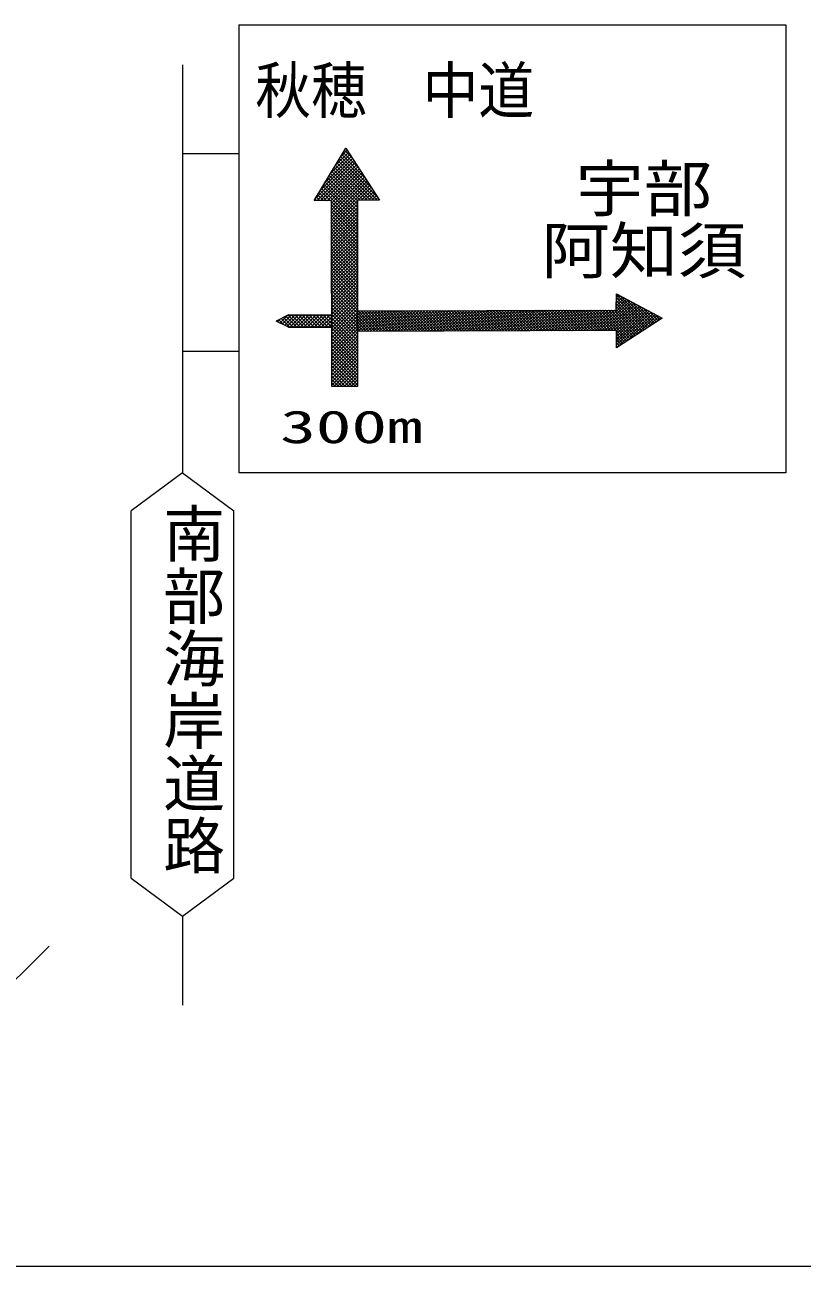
# Model space of a CAD drawing. Units: millimetres, scale not verified. Extents: x 40000 to 680000, y 20000 to 380000.
# Drawn here: x 331509 to 362857, y 205000 to 255065 of the extents above; entities that cross this region are included whole.
import ezdxf
from ezdxf.enums import TextEntityAlignment as Align

# ---------------------------------------------------------------- set-up
doc = ezdxf.new("R2010")
doc.units = ezdxf.units.MM
doc.header["$LTSCALE"] = 1000
for name, color, linetype, lineweight in [('M-BGD', 7, 'Continuous', 13), ('M-STR-STRC', 7, 'Continuous', 13), ('M-TTL-BAND', 7, 'Continuous', 13)]:
    doc.layers.add(name, color=color, linetype=linetype, lineweight=lineweight)
doc.styles.add('@ＭＳ ゴシック', font='')
doc.styles.add('ＭＳ ゴシック', font='')
doc.styles.get('@ＭＳ ゴシック').set_extended_font_data('@MS Gothic')
doc.styles.get('ＭＳ ゴシック').set_extended_font_data('MS Gothic')

msp = doc.modelspace()

# ---------------------------------------------------------------- linework, layer by layer
at = {"layer": 'M-BGD'}
msp.add_lwpolyline([(252676, 216122), (257893, 210694), (260186, 210694), (260186, 208144), (262619, 208144), (262619, 210694), (304881, 210694), (304881, 211962), (306214, 211962), (306214, 210628), (320141, 210628), (320141, 208347), (322738, 208347), (322738, 210593), (325125, 210593), (332489, 217904)], dxfattribs=at)
at = {"layer": 'M-STR-STRC'}
for p, q in [((340136, 255065), (340136, 236998)), ((337862, 253452), (337862, 236998)), ((337862, 249874), (340136, 249874)), ((343822, 249052), (344615, 249838)), ((344029, 249393), (344561, 249921)), ((344235, 249734), (344508, 250004)), ((345224, 248900), (344297, 249835)), ((344966, 249298), (344348, 249921)), ((344708, 249695), (344400, 250006)), ((344442, 250075), (344454, 250087)), ((343202, 248028), (344777, 249589)), ((343293, 247982), (344830, 249506)), ((343409, 248370), (344723, 249672)), ((343427, 247979), (344884, 249423)), ((343562, 247976), (344938, 249341)), ((343616, 248711), (344669, 249755)), ((345445, 247990), (344038, 249409)), ((345581, 247990), (344090, 249494)), ((345718, 247989), (344142, 249579)), ((345739, 248105), (344193, 249665)), ((345481, 248503), (344245, 249750)), ((343696, 247973), (344992, 249258)), ((344922, 247693), (343728, 248897)), ((344922, 247830), (343780, 248982)), ((343831, 247970), (345046, 249175)), ((344922, 247968), (343832, 249067)), ((345034, 247992), (343883, 249153)), ((343883, 247885), (345099, 249092)), ((343883, 247749), (345153, 249009)), ((343883, 247613), (345207, 248926)), ((343883, 247477), (345261, 248843)), ((345171, 247991), (343935, 249238)), ((345308, 247991), (343987, 249323)), ((343829, 247970), (343418, 248385)), ((344923, 247005), (343470, 248470)), ((344922, 247143), (343522, 248555)), ((344922, 247280), (343573, 248641)), ((344922, 247418), (343625, 248726)), ((344922, 247555), (343677, 248811)), ((343883, 247341), (345315, 248760)), ((343883, 247205), (345368, 248677)), ((343883, 247068), (345422, 248594)), ((344953, 247992), (345476, 248511)), ((345089, 247992), (345530, 248428)), ((345226, 247991), (345584, 248345)), ((343272, 247982), (343212, 248044)), ((343412, 247979), (343263, 248129)), ((343551, 247976), (343315, 248214)), ((343690, 247973), (343367, 248300)), ((344923, 246868), (343883, 247916)), ((343884, 246932), (344922, 247962)), ((343884, 246796), (344922, 247826)), ((345363, 247991), (345637, 248262)), ((345500, 247990), (345691, 248180)), ((345637, 247989), (345745, 248097)), ((345774, 247989), (345799, 248014)), ((344923, 246730), (343883, 247779)), ((344923, 246593), (343883, 247641)), ((344923, 246455), (343883, 247504)), ((344923, 246318), (343883, 247366)), ((343884, 246660), (344922, 247690)), ((343884, 246524), (344922, 247553)), ((343884, 246388), (344922, 247417)), ((344923, 246180), (343883, 247229)), ((344923, 246042), (343883, 247091)), ((343884, 246252), (344922, 247281)), ((343884, 246115), (344922, 247145)), ((343884, 245979), (344923, 247009)), ((344923, 245905), (343884, 246954)), ((343885, 245843), (344923, 246872)), ((344923, 245767), (343884, 246816)), ((344923, 245630), (343884, 246678)), ((344923, 245492), (343884, 246541)), ((344923, 245355), (343884, 246403)), ((343885, 245707), (344923, 246736)), ((343885, 245571), (344923, 246600)), ((343885, 245435), (344923, 246464)), ((343885, 245299), (344923, 246328)), ((344924, 245217), (343884, 246266)), ((344924, 245080), (343884, 246128)), ((344924, 244942), (343884, 245991)), ((343885, 245163), (344923, 246191)), ((343885, 245026), (344923, 246055)), ((344924, 244805), (343885, 245853)), ((343886, 244890), (344923, 245919)), ((344924, 244667), (343885, 245715)), ((344924, 244530), (343885, 245578)), ((344924, 244392), (343885, 245440)), ((343886, 244754), (344923, 245783)), ((343886, 244618), (344923, 245647)), ((343886, 244482), (344923, 245510)), ((343886, 244346), (344923, 245374)), ((344924, 244255), (343885, 245303)), ((344924, 244117), (343885, 245165)), ((344924, 243980), (343885, 245028)), ((343886, 244210), (344924, 245238)), ((343886, 244073), (344924, 245102)), ((343886, 243937), (344924, 244966)), ((344924, 243842), (343886, 244890)), ((343887, 243801), (344924, 244829)), ((344924, 243705), (343886, 244752)), ((344924, 243567), (343886, 244615)), ((344925, 243430), (343886, 244477)), ((344925, 243292), (343886, 244340)), ((343887, 243665), (344924, 244693)), ((343887, 243529), (344924, 244557)), ((343887, 243393), (344924, 244421)), ((344925, 243155), (343886, 244202)), ((344925, 243017), (343886, 244065)), ((343887, 243257), (344924, 244285)), ((343887, 243120), (344924, 244148)), ((343887, 242984), (344924, 244012)), ((344925, 242880), (343887, 243927)), ((343888, 242848), (344924, 243876)), ((354537, 242734), (355843, 243962)), ((354658, 242734), (355921, 243921)), ((354779, 242734), (355998, 243880)), ((354901, 242735), (356075, 243839)), ((355362, 243964), (355534, 244126)), ((355362, 243850), (355612, 244085)), ((355362, 243737), (355689, 244044)), ((355362, 243623), (355766, 244003)), ((355362, 243946), (356479, 242759)), ((355362, 243826), (356409, 242713)), ((355363, 244192), (355380, 244208)), ((355363, 244188), (356620, 242851)), ((355363, 244078), (355457, 244167)), ((355363, 244067), (356550, 242805)), ((355535, 244126), (356691, 242896)), ((355761, 244005), (356761, 242942)), ((355988, 243885), (356832, 242988)), ((342144, 243366), (341644, 243116)), ((341798, 243039), (342105, 243346)), ((341892, 242992), (342266, 243366)), ((341987, 242945), (342408, 243366)), ((342081, 242898), (342549, 243366)), ((342615, 242866), (342125, 243356)), ((342144, 243366), (343887, 243366)), ((342190, 242866), (342690, 243366)), ((342756, 242866), (342256, 243366)), ((342332, 242866), (342832, 243366)), ((342898, 242866), (342398, 243366)), ((342473, 242866), (342973, 243366)), ((343039, 242866), (342539, 243366)), ((342615, 242866), (343115, 243366)), ((343180, 242866), (342680, 243366)), ((342756, 242866), (343256, 243366)), ((343322, 242866), (342822, 243366)), ((342898, 242866), (343398, 243366)), ((343463, 242866), (342963, 243366)), ((343039, 242866), (343539, 243366)), ((343605, 242866), (343105, 243366)), ((343180, 242866), (343680, 243366)), ((343746, 242866), (343246, 243366)), ((343322, 242866), (343822, 243366)), ((343888, 242866), (343388, 243366)), ((343887, 243007), (343529, 243366)), ((343887, 243149), (343670, 243366)), ((343887, 243291), (343812, 243366)), ((344925, 242742), (343887, 243790)), ((344925, 242605), (343887, 243652)), ((344925, 242467), (343887, 243514)), ((344925, 242330), (343887, 243377)), ((343888, 242712), (344924, 243740)), ((343888, 242576), (344924, 243604)), ((343888, 242440), (344924, 243468)), ((343888, 242304), (344925, 243331)), ((344925, 243014), (345475, 243532)), ((344925, 242900), (345596, 243532)), ((344925, 242787), (345718, 243532)), ((344925, 243355), (345112, 243531)), ((344925, 243241), (345233, 243531)), ((344925, 243128), (345354, 243531)), ((344925, 243468), (344990, 243530)), ((344925, 243445), (345621, 242704)), ((344925, 243324), (345508, 242704)), ((344955, 242702), (345839, 243533)), ((344958, 243530), (345734, 242704)), ((345071, 243530), (345848, 242705)), ((345077, 242702), (345960, 243533)), ((345185, 243531), (345961, 242705)), ((345198, 242703), (346081, 243533)), ((345298, 243531), (346074, 242706)), ((345319, 242703), (346203, 243534)), ((345411, 243531), (346187, 242706)), ((345440, 242703), (346324, 243534)), ((345525, 243532), (346301, 242706)), ((345562, 242704), (346445, 243534)), ((345638, 243532), (346414, 242707)), ((345683, 242704), (346566, 243535)), ((345751, 243532), (346527, 242707)), ((345804, 242705), (346688, 243535)), ((345865, 243533), (346641, 242707)), ((345926, 242705), (346809, 243535)), ((345978, 243533), (346754, 242708)), ((346047, 242705), (346930, 243536)), ((346091, 243533), (346867, 242708)), ((346168, 242706), (347051, 243536)), ((346205, 243534), (346980, 242709)), ((346289, 242706), (347172, 243537)), ((346318, 243534), (347094, 242709)), ((346411, 242707), (347294, 243537)), ((346431, 243534), (347207, 242709)), ((346532, 242707), (347415, 243537)), ((346545, 243535), (347320, 242710)), ((346653, 242707), (347536, 243538)), ((346658, 243535), (347434, 242710)), ((346771, 243535), (347547, 242710)), ((346775, 242708), (347657, 243538)), ((346885, 243536), (347660, 242711)), ((346896, 242708), (347779, 243538)), ((346998, 243536), (347773, 242711)), ((347017, 242709), (347900, 243539)), ((347111, 243536), (347887, 242712)), ((347138, 242709), (348021, 243539)), ((347225, 243537), (348000, 242712)), ((347260, 242709), (348142, 243539)), ((347338, 243537), (348113, 242712)), ((347381, 242710), (348264, 243540)), ((347451, 243537), (348227, 242713)), ((347502, 242710), (348385, 243540)), ((347565, 243538), (348340, 242713)), ((347624, 242711), (348506, 243540)), ((347678, 243538), (348453, 242713)), ((347745, 242711), (348627, 243541)), ((347791, 243538), (348567, 242714)), ((347866, 242711), (348748, 243541)), ((347905, 243539), (348680, 242714)), ((347987, 242712), (348870, 243541)), ((348018, 243539), (348793, 242715)), ((348109, 242712), (348991, 243542)), ((348131, 243539), (348906, 242715)), ((348230, 242713), (349112, 243542)), ((348245, 243540), (349020, 242715)), ((348351, 242713), (349233, 243542)), ((348358, 243540), (349133, 242716)), ((348471, 243540), (349246, 242716)), ((348473, 242713), (349355, 243543)), ((348585, 243541), (349360, 242716)), ((348594, 242714), (349476, 243543)), ((348698, 243541), (349473, 242717)), ((348715, 242714), (349597, 243544)), ((348811, 243541), (349586, 242717)), ((348836, 242715), (349718, 243544)), ((348925, 243542), (349699, 242718)), ((348958, 242715), (349840, 243544)), ((349038, 243542), (349813, 242718)), ((349079, 242715), (349961, 243545)), ((349151, 243542), (349926, 242718)), ((349200, 242716), (350082, 243545)), ((349265, 243543), (350039, 242719)), ((349322, 242716), (350203, 243545)), ((349378, 243543), (350153, 242719)), ((349443, 242717), (350324, 243546)), ((349491, 243543), (350266, 242719)), ((349564, 242717), (350446, 243546)), ((349605, 243544), (350379, 242720)), ((349685, 242717), (350567, 243546)), ((349718, 243544), (350492, 242720)), ((349807, 242718), (350688, 243547)), ((349831, 243544), (350606, 242721)), ((349928, 242718), (350809, 243547)), ((349945, 243545), (350719, 242721)), ((350049, 242719), (350931, 243547)), ((350058, 243545), (350832, 242721)), ((350171, 242719), (351052, 243548)), ((350171, 243545), (350946, 242722)), ((350285, 243545), (351059, 242722)), ((350292, 242719), (351173, 243548)), ((350398, 243546), (351172, 242722)), ((350413, 242720), (351294, 243548)), ((350511, 243546), (351285, 242723)), ((350534, 242720), (351415, 243549)), ((350625, 243546), (351399, 242723)), ((350656, 242721), (351537, 243549)), ((350738, 243547), (351512, 242724)), ((350777, 242721), (351658, 243549)), ((350851, 243547), (351625, 242724)), ((350898, 242721), (351779, 243550)), ((350965, 243547), (351739, 242724)), ((351020, 242722), (351900, 243550)), ((351078, 243548), (351852, 242725)), ((351141, 242722), (352022, 243550)), ((351191, 243548), (351965, 242725)), ((351262, 242723), (352143, 243551)), ((351305, 243548), (352078, 242725)), ((351383, 242723), (352264, 243551)), ((351418, 243549), (352192, 242726)), ((351505, 242724), (352385, 243552)), ((351531, 243549), (352305, 242726)), ((351626, 242724), (352507, 243552)), ((351645, 243549), (352418, 242727)), ((351747, 242724), (352628, 243552)), ((351758, 243550), (352532, 242727)), ((351869, 242725), (352749, 243553)), ((351871, 243550), (352645, 242727)), ((351985, 243550), (352758, 242728)), ((351990, 242725), (352870, 243553)), ((352098, 243551), (352871, 242728)), ((352111, 242726), (352991, 243553)), ((352211, 243551), (352985, 242728)), ((352232, 242726), (353113, 243554)), ((352325, 243551), (353098, 242729)), ((352354, 242726), (353234, 243554)), ((352438, 243552), (353211, 242729)), ((352475, 242727), (353355, 243554)), ((352551, 243552), (353325, 242730)), ((352596, 242727), (353476, 243555)), ((352665, 243552), (353438, 242730)), ((352718, 242728), (353598, 243555)), ((352778, 243553), (353551, 242730)), ((352839, 242728), (353719, 243555)), ((352891, 243553), (353664, 242731)), ((352960, 242728), (353840, 243556)), ((353005, 243553), (353778, 242731)), ((353081, 242729), (353961, 243556)), ((353118, 243554), (353891, 242731)), ((353203, 242729), (354083, 243556)), ((353231, 243554), (354004, 242732)), ((353324, 242730), (354204, 243557)), ((353345, 243554), (354118, 242732)), ((353445, 242730), (354325, 243557)), ((353458, 243555), (354231, 242733)), ((353567, 242730), (354446, 243557)), ((353571, 243555), (354344, 242733)), ((353685, 243555), (354458, 242733)), ((353688, 242731), (354567, 243558)), ((353798, 243556), (354571, 242734)), ((353809, 242731), (354689, 243558)), ((353911, 243556), (354684, 242734)), ((353930, 242732), (354810, 243559)), ((354025, 243556), (354797, 242734)), ((354052, 242732), (354931, 243559)), ((354138, 243557), (354911, 242735)), ((354173, 242732), (355052, 243559)), ((354251, 243557), (355024, 242735)), ((354294, 242733), (355174, 243560)), ((354365, 243557), (355137, 242736)), ((354415, 242733), (355295, 243560)), ((354478, 243558), (355251, 242736)), ((354591, 243558), (355364, 242736)), ((354705, 243558), (355845, 242346)), ((354818, 243559), (355915, 242392)), ((354931, 243559), (355986, 242438)), ((355022, 242735), (356152, 243798)), ((355045, 243559), (356056, 242484)), ((355143, 242736), (356230, 243757)), ((355158, 243560), (356127, 242529)), ((355264, 242736), (356307, 243716)), ((355271, 243560), (356197, 242575)), ((355361, 243585), (356268, 242621)), ((355362, 243705), (356338, 242667)), ((355365, 242717), (356384, 243675)), ((355366, 242604), (356461, 243634)), ((355367, 242492), (356538, 243593)), ((355368, 242379), (356616, 243552)), ((355370, 242267), (356693, 243511)), ((355371, 242154), (356770, 243470)), ((355372, 242042), (356847, 243429)), ((355754, 242287), (356925, 243388)), ((356146, 242542), (357002, 243347)), ((356215, 243764), (356902, 243034)), ((356442, 243644), (356973, 243080)), ((356669, 243524), (357043, 243126)), ((356896, 243403), (357114, 243172)), ((342144, 242866), (341644, 243116)), ((341671, 243103), (341653, 243120)), ((341704, 243086), (341822, 243205)), ((341954, 242961), (341748, 243167)), ((342190, 242866), (341842, 243215)), ((342332, 242866), (341936, 243262)), ((342473, 242866), (342030, 243309)), ((342144, 242866), (343888, 242866)), ((343463, 242866), (343887, 243290)), ((343605, 242866), (343887, 243148)), ((343746, 242866), (343887, 243007)), ((344925, 242192), (343887, 243239)), ((344925, 242055), (343887, 243102)), ((344925, 241917), (343887, 242964)), ((343888, 242167), (344925, 243195)), ((343888, 242031), (344925, 243059)), ((344925, 241780), (343888, 242827)), ((343889, 241895), (344925, 242923)), ((344925, 243203), (345394, 242703)), ((344925, 243082), (345281, 242703)), ((344925, 242961), (345168, 242703)), ((344925, 242840), (345055, 242702)), ((356538, 242797), (357079, 243306)), ((356931, 243053), (357156, 243265)), ((357123, 243283), (357184, 243218)), ((344925, 241642), (343888, 242689)), ((344926, 241505), (343888, 242551)), ((344926, 241367), (343888, 242414)), ((343889, 241759), (344925, 242787)), ((343889, 241623), (344925, 242650)), ((343889, 241487), (344925, 242514)), ((343889, 241351), (344925, 242378)), ((344925, 242719), (344941, 242702)), ((355365, 242736), (355774, 242300)), ((355366, 242613), (355704, 242254)), ((355367, 242491), (355633, 242208)), ((355369, 242369), (355563, 242162)), ((337862, 241904), (340136, 241904)), ((344926, 241230), (343888, 242276)), ((344926, 241092), (343888, 242139)), ((344926, 240955), (343888, 242001)), ((343889, 241215), (344925, 242242)), ((343889, 241078), (344925, 242106)), ((343889, 240942), (344925, 241969)), ((344926, 240817), (343889, 241864)), ((343890, 240806), (344925, 241833)), ((355370, 242246), (355492, 242117)), ((355371, 242124), (355421, 242071)), ((344926, 240680), (343889, 241726)), ((344926, 240542), (343889, 241588)), ((344854, 240477), (343889, 241451)), ((343890, 240670), (344925, 241697)), ((343890, 240534), (344926, 241561)), ((343970, 240477), (344926, 241425)), ((344718, 240477), (343889, 241313)), ((344582, 240477), (343889, 241176)), ((344445, 240477), (343889, 241038)), ((344309, 240477), (343889, 240901)), ((344108, 240477), (344926, 241288)), ((344245, 240477), (344926, 241152)), ((344383, 240477), (344926, 241016)), ((344520, 240477), (344926, 240880)), ((344173, 240477), (343890, 240763)), ((344037, 240477), (343890, 240626)), ((343900, 240477), (343890, 240488)), ((344658, 240477), (344926, 240744)), ((344795, 240477), (344926, 240607)), ((337862, 236998), (335791, 235461)), ((337862, 236998), (339932, 235461)), ((335791, 220651), (335791, 235461)), ((339932, 220651), (339932, 235461)), ((337862, 219113), (337862, 215525))]:
    msp.add_line(p, q, dxfattribs=at)
for points in [[(340136, 255065), (362196, 255065), (362196, 236998), (340136, 236998)], [(335791, 220651), (337862, 219113), (339932, 220651)]]:
    msp.add_lwpolyline(points, dxfattribs=at)
for points in [[(343882, 247969), (343176, 247984), (344451, 250091), (345815, 247989), (344922, 247992), (344926, 240477), (343890, 240477)], [(355361, 243560), (355363, 244217), (357212, 243235), (355372, 242039), (355365, 242736), (344925, 242702), (344924, 243530)]]:
    msp.add_lwpolyline(points, close=True, dxfattribs=at)
at = {"layer": 'M-TTL-BAND'}
msp.add_line((40000, 205000), (579000, 205000), dxfattribs=at)

# ---------------------------------------------------------------- texts
at = {"layer": 'M-STR-STRC', "style": 'ＭＳ ゴシック'}
for s, height, width, p in [('秋穂\u3000中道', 1833, 0.9, (346425, 250957)), ('宇部', 1833, 1.1, (356473, 246992)), ('阿知須', 1833, 1.1, (356473, 244492)), ('300m', 1320, 1.6, (344679, 237797))]:
    msp.add_text(s, height=height, dxfattribs=dict(at, width=width)).set_placement(p, align=Align.BOTTOM_CENTER)
at = {"layer": 'M-STR-STRC', "style": '@ＭＳ ゴシック'}
for s, p in [('南', (336837, 234562)), ('部', (336837, 232046)), ('海', (336837, 229530)), ('岸', (336837, 227015)), ('道', (336837, 224499)), ('路', (336837, 221984))]:
    msp.add_text(s, height=1833, rotation=270, dxfattribs=at).set_placement(p, align=Align.BOTTOM_CENTER)

doc.saveas('drawing.dxf')
